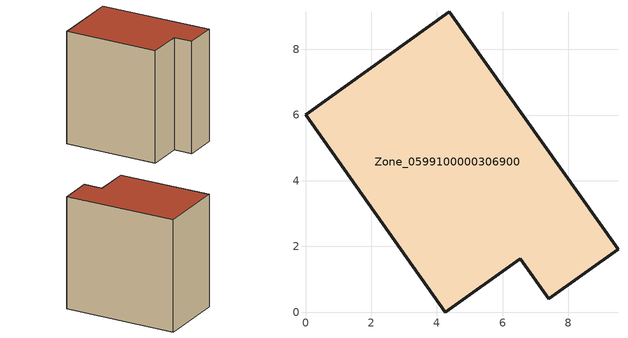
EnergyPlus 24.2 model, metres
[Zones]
Zone_0599100000306900
 floor ground (C_G): 6.54,1.63 4.26,0 0,6.01 4.38,9.14 9.51,1.92 7.4,0.41 z0
 wall outside (C_F): 4.38,9.14 0,6.01 4.26,0 6.54,1.63 7.4,0.41 9.51,1.92 4.38,9.14 z0:8.86
 roof outside (C_R): 7.4,0.41 9.51,1.92 4.38,9.14 0,6.01 4.26,0 6.54,1.63 z8.86
[BUILDING]
Pand.0599100000306900: North Axis=0; Terrain=City; Loads Convergence Tolerance Value=0.04; Temperature Convergence Tolerance Value=0.4; Solar Distribution=FullExterior; Maximum Number of Warmup Days=25; Minimum Number of Warmup Days=1
[Site:Location]
Rotterdam.The.Hague.AP_ZH_NLD Design_Conditions: Latitude=51.96; Longitude=4.45; Time Zone=1; Elevation=-4.5
[SITE:GROUNDTEMPERATURE:BUILDINGSURFACE]
18, 18, 18, 18, 18, 18, 18, 18, 18, 18, 18, 18
[MATERIAL] Thermal Absorptance=0.9; Solar Absorptance=0.7; Visible Absorptance=0.7
Name | Roughness | Thickness | Conductivity | Density | Specific Heat
G.TI.1975-1991 | MediumSmooth | 0.15 | 0.288461 | 540 | 1210
F.TI.1975-1991 | Rough | 0.3 | 0.230769 | 1920 | 840
R.TI.1975-1991 | MediumRough | 0.2 | 0.153846 | 1500 | 1000
[CONSTRUCTION]
C_G: G.TI.1975-1991
C_F: F.TI.1975-1991
C_R: R.TI.1975-1991
[ZONE]
Zone_0599100000306900: Type=1; Multiplier=1; Ceiling Height=Autocalculate; Volume=Autocalculate; Floor Area=autocalculate; Part of Total Floor Area=Yes
[ZONEINFILTRATION:DESIGNFLOWRATE]
Infil_Zone_0599100000306900: Zone or ZoneList or Space or SpaceList=Zone_0599100000306900; Schedule=AlwaysOn; Design Flow Rate Calculation Method=Flow/Area; Flow Rate per Floor Area=0.003; Constant Term Coefficient=1; Temperature Term Coefficient=0; Velocity Term Coefficient=0; Velocity Squared Term Coefficient=0
[HVACTEMPLATE:ZONE:IDEALLOADSAIRSYSTEM]
Zone_0599100000306900: Maximum Heating Supply Air Temperature=50; Minimum Cooling Supply Air Temperature=13; Maximum Heating Supply Air Humidity Ratio=0.0156; Minimum Cooling Supply Air Humidity Ratio=0.0077; Heating Limit=NoLimit; Cooling Limit=NoLimit; Dehumidification Control Type=ConstantSensibleHeatRatio; Cooling Sensible Heat Ratio=0.7; Dehumidification Setpoint=60; Humidification Control Type=None; Humidification Setpoint=30; Outdoor Air Method=None; Outdoor Air Flow Rate per Person=0.00944; Outdoor Air Flow Rate per Zone Floor Area=0; Outdoor Air Flow Rate per Zone=0; Demand Controlled Ventilation Type=None; Outdoor Air Economizer Type=NoEconomizer; Heat Recovery Type=None; Sensible Heat Recovery Effectiveness=0.7; Latent Heat Recovery Effectiveness=0.65
[ZONECONTROL:THERMOSTAT]
ThermostatControl_Zone_0599100000306900: Zone or ZoneList=Zone_0599100000306900; Control Type Schedule=DualSetpointControlType; Control 1=Thermostat_Zone_0599100000306900; Temperature Difference Between Cutout And Setpoint=0
[THERMOSTATSETPOINT:DUALSETPOINT]
Thermostat_Zone_0599100000306900: Heating Setpoint Temperature Schedule=HeatingSetpoint_Zone_0599100000306900; Cooling Setpoint Temperature Schedule=CoolingSetpoint_Zone_0599100000306900
[SCHEDULE:COMPACT]
HeatingSetpoint_Zone_0599100000306900: Through: 12/31, For: AllDays, Until: 24:00, 21
CoolingSetpoint_Zone_0599100000306900: Through: 12/31, For: AllDays, Until: 24:00, 24
DualSetpointControlType: Through: 12/31, For: AllDays, Until: 24:00, 4
AlwaysOn: Through: 12/31, For: AllDays, Until: 24:00, 1
